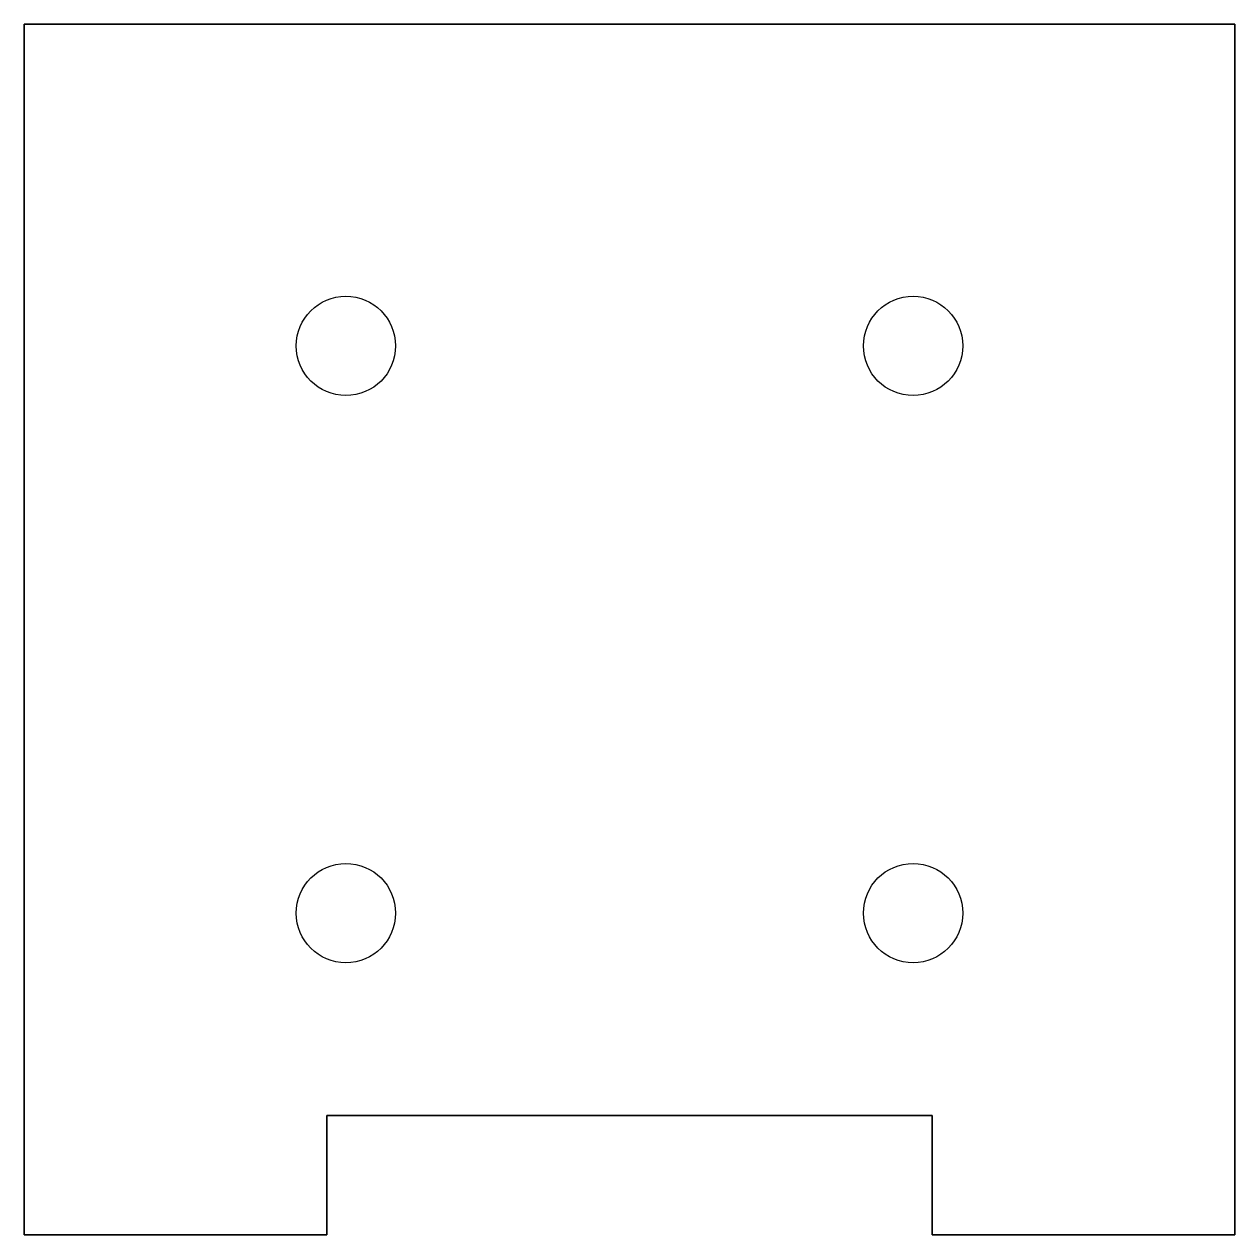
# Model space of a CAD drawing. Header units: millimetres. Extents: x -50.8 to 0, y 0 to 50.8.
import ezdxf

# ---------------------------------------------------------------- set-up
doc = ezdxf.new("R2010")
doc.units = ezdxf.units.MM
doc.layers.get('0').update_dxf_attribs({"linetype": 'CONTINUOUS'})

msp = doc.modelspace()

# ---------------------------------------------------------------- linework, layer by layer
for points in [[(-38.1, 5), (-38.1, 0), (-50.8, 0), (-50.8, 50.8), (0, 50.8), (0, 0), (-12.7, 0), (-12.7, 5)], [(-50.8, 0), (-38.1, 0), (-38.1, 5), (-12.7, 5), (-12.7, 0), (0, 0), (0, 50.8), (-50.8, 50.8)]]:
    msp.add_lwpolyline(points, close=True)
for centre in [(-37.3, 37.3), (-37.3, 37.3), (-13.5, 37.3), (-13.5, 37.3), (-37.3, 13.5), (-37.3, 13.5), (-13.5, 13.5), (-13.5, 13.5)]:
    msp.add_circle(centre, 2.083)

doc.saveas('drawing.dxf')
